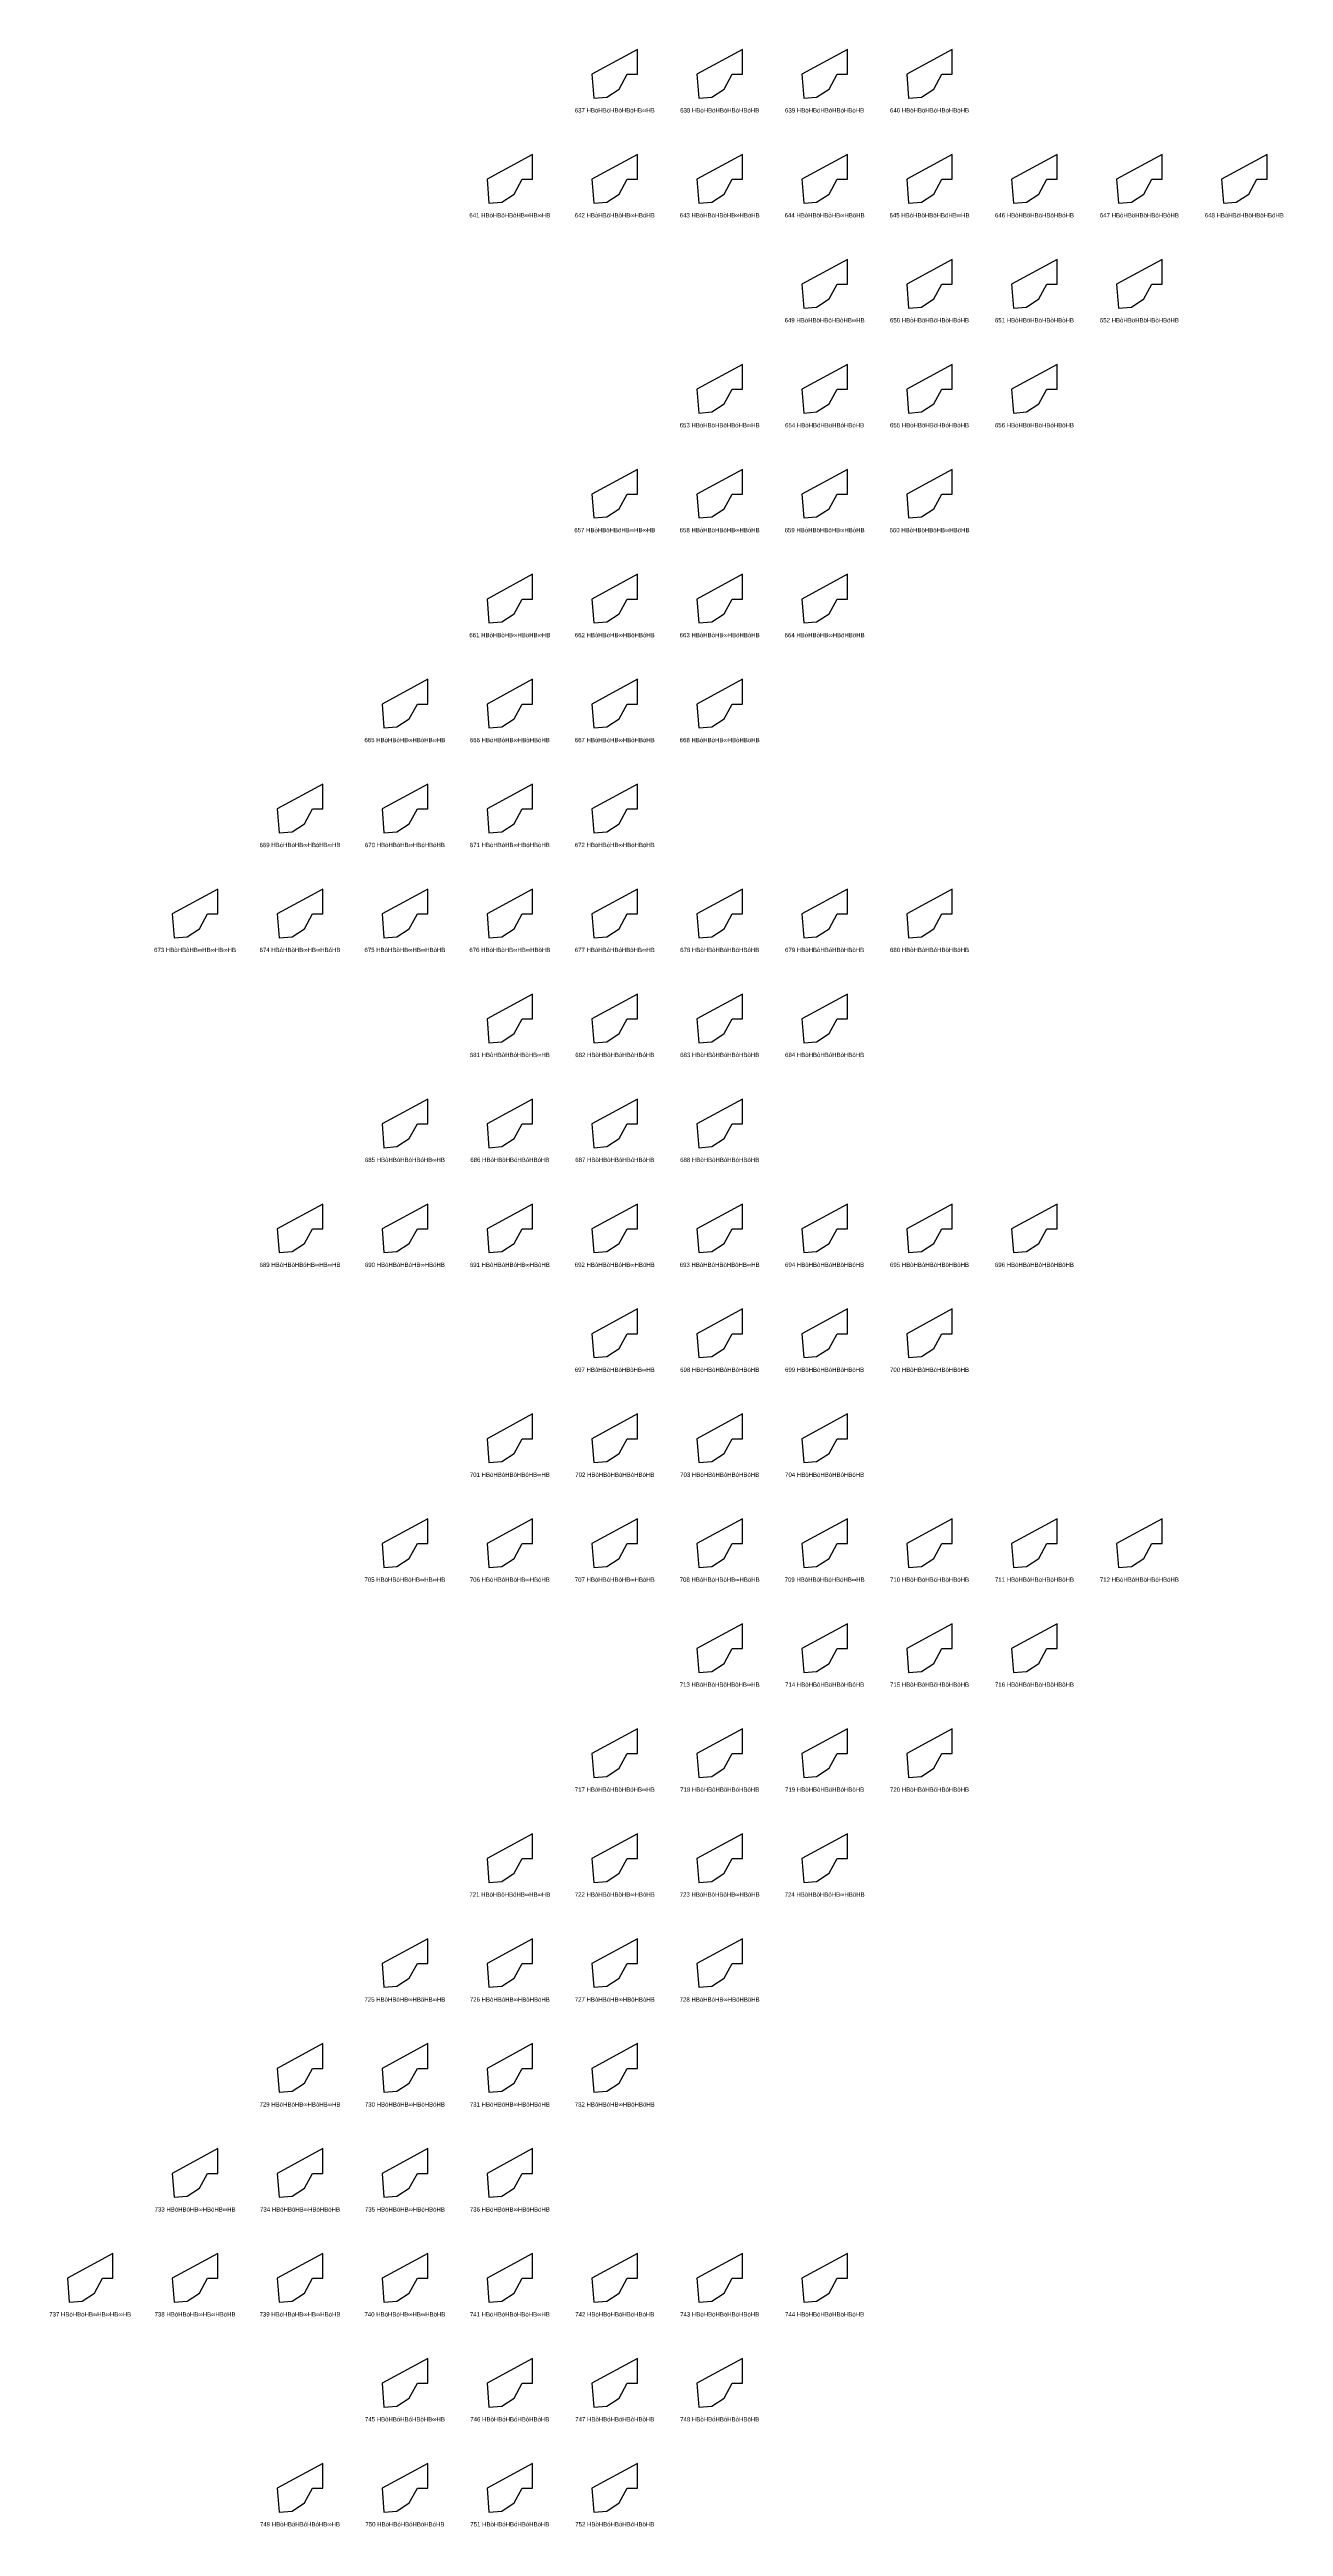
# Model space of a CAD drawing. Header units: millimetres. Extents: x 122552 to 1654769, y -10280102 to 62068.
# Drawn here: x 1289926 to 1603333, y -7015829 to -6386910 of the extents above; entities that cross this region are included whole.
import ezdxf
from ezdxf.enums import TextEntityAlignment as Align

# ---------------------------------------------------------------- set-up
doc = ezdxf.new("R2010")
doc.units = ezdxf.units.MM
doc.styles.add('Arial', font='arial_0.ttf')

msp = doc.modelspace()

# ---------------------------------------------------------------- linework, layer by layer
for points in [[(1436644, -6393199), (1439281, -6393199), (1439281, -6386910), (1427693, -6393199), (1428174, -6399257), (1431462, -6398996), (1434608, -6396951)], [(1463293, -6393199), (1465929, -6393199), (1465929, -6386910), (1454342, -6393199), (1454822, -6399257), (1458110, -6398996), (1461257, -6396951)], [(1489942, -6393199), (1492578, -6393199), (1492578, -6386910), (1480991, -6393199), (1481471, -6399257), (1484759, -6398996), (1487905, -6396951)], [(1516590, -6393199), (1519227, -6393199), (1519227, -6386910), (1507639, -6393199), (1508120, -6399257), (1511408, -6398996), (1514554, -6396951)], [(1409996, -6419847), (1412632, -6419847), (1412632, -6413559), (1401045, -6419847), (1401525, -6425906), (1404813, -6425645), (1407959, -6423600)], [(1436644, -6419847), (1439281, -6419847), (1439281, -6413559), (1427693, -6419847), (1428174, -6425906), (1431462, -6425645), (1434608, -6423600)], [(1463293, -6419847), (1465929, -6419847), (1465929, -6413559), (1454342, -6419847), (1454822, -6425906), (1458110, -6425645), (1461257, -6423600)], [(1489942, -6419847), (1492578, -6419847), (1492578, -6413559), (1480991, -6419847), (1481471, -6425906), (1484759, -6425645), (1487905, -6423600)], [(1516590, -6419847), (1519227, -6419847), (1519227, -6413559), (1507639, -6419847), (1508120, -6425906), (1511408, -6425645), (1514554, -6423600)], [(1543239, -6419847), (1545875, -6419847), (1545875, -6413559), (1534288, -6419847), (1534768, -6425906), (1538056, -6425645), (1541203, -6423600)], [(1569888, -6419847), (1572524, -6419847), (1572524, -6413559), (1560937, -6419847), (1561417, -6425906), (1564705, -6425645), (1567851, -6423600)], [(1596536, -6419847), (1599173, -6419847), (1599173, -6413559), (1587585, -6419847), (1588066, -6425906), (1591354, -6425645), (1594500, -6423600)], [(1489942, -6446496), (1492578, -6446496), (1492578, -6440208), (1480991, -6446496), (1481471, -6452554), (1484759, -6452294), (1487905, -6450249)], [(1516590, -6446496), (1519227, -6446496), (1519227, -6440208), (1507639, -6446496), (1508120, -6452554), (1511408, -6452294), (1514554, -6450249)], [(1543239, -6446496), (1545875, -6446496), (1545875, -6440208), (1534288, -6446496), (1534768, -6452554), (1538056, -6452294), (1541203, -6450249)], [(1569888, -6446496), (1572524, -6446496), (1572524, -6440208), (1560937, -6446496), (1561417, -6452554), (1564705, -6452294), (1567851, -6450249)], [(1463293, -6473145), (1465929, -6473145), (1465929, -6466856), (1454342, -6473145), (1454822, -6479203), (1458110, -6478942), (1461257, -6476897)], [(1489942, -6473145), (1492578, -6473145), (1492578, -6466856), (1480991, -6473145), (1481471, -6479203), (1484759, -6478942), (1487905, -6476897)], [(1516590, -6473145), (1519227, -6473145), (1519227, -6466856), (1507639, -6473145), (1508120, -6479203), (1511408, -6478942), (1514554, -6476897)], [(1543239, -6473145), (1545875, -6473145), (1545875, -6466856), (1534288, -6473145), (1534768, -6479203), (1538056, -6478942), (1541203, -6476897)], [(1436644, -6499793), (1439281, -6499793), (1439281, -6493505), (1427693, -6499793), (1428174, -6505852), (1431462, -6505591), (1434608, -6503546)], [(1463293, -6499793), (1465929, -6499793), (1465929, -6493505), (1454342, -6499793), (1454822, -6505852), (1458110, -6505591), (1461257, -6503546)], [(1489942, -6499793), (1492578, -6499793), (1492578, -6493505), (1480991, -6499793), (1481471, -6505852), (1484759, -6505591), (1487905, -6503546)], [(1516590, -6499793), (1519227, -6499793), (1519227, -6493505), (1507639, -6499793), (1508120, -6505852), (1511408, -6505591), (1514554, -6503546)], [(1409996, -6526442), (1412632, -6526442), (1412632, -6520154), (1401045, -6526442), (1401525, -6532500), (1404813, -6532240), (1407959, -6530195)], [(1436644, -6526442), (1439281, -6526442), (1439281, -6520154), (1427693, -6526442), (1428174, -6532500), (1431462, -6532240), (1434608, -6530195)], [(1463293, -6526442), (1465929, -6526442), (1465929, -6520154), (1454342, -6526442), (1454822, -6532500), (1458110, -6532240), (1461257, -6530195)], [(1489942, -6526442), (1492578, -6526442), (1492578, -6520154), (1480991, -6526442), (1481471, -6532500), (1484759, -6532240), (1487905, -6530195)], [(1383347, -6553091), (1385983, -6553091), (1385983, -6546802), (1374396, -6553091), (1374876, -6559149), (1378164, -6558888), (1381311, -6556843)], [(1409996, -6553091), (1412632, -6553091), (1412632, -6546802), (1401045, -6553091), (1401525, -6559149), (1404813, -6558888), (1407959, -6556843)], [(1436644, -6553091), (1439281, -6553091), (1439281, -6546802), (1427693, -6553091), (1428174, -6559149), (1431462, -6558888), (1434608, -6556843)], [(1463293, -6553091), (1465929, -6553091), (1465929, -6546802), (1454342, -6553091), (1454822, -6559149), (1458110, -6558888), (1461257, -6556843)], [(1356698, -6579739), (1359335, -6579739), (1359335, -6573451), (1347747, -6579739), (1348228, -6585798), (1351516, -6585537), (1354662, -6583492)], [(1383347, -6579739), (1385983, -6579739), (1385983, -6573451), (1374396, -6579739), (1374876, -6585798), (1378164, -6585537), (1381311, -6583492)], [(1409996, -6579739), (1412632, -6579739), (1412632, -6573451), (1401045, -6579739), (1401525, -6585798), (1404813, -6585537), (1407959, -6583492)], [(1436644, -6579739), (1439281, -6579739), (1439281, -6573451), (1427693, -6579739), (1428174, -6585798), (1431462, -6585537), (1434608, -6583492)], [(1330050, -6606388), (1332686, -6606388), (1332686, -6600100), (1321099, -6606388), (1321579, -6612446), (1324867, -6612186), (1328013, -6610141)], [(1356698, -6606388), (1359335, -6606388), (1359335, -6600100), (1347747, -6606388), (1348228, -6612446), (1351516, -6612186), (1354662, -6610141)], [(1383347, -6606388), (1385983, -6606388), (1385983, -6600100), (1374396, -6606388), (1374876, -6612446), (1378164, -6612186), (1381311, -6610141)], [(1409996, -6606388), (1412632, -6606388), (1412632, -6600100), (1401045, -6606388), (1401525, -6612446), (1404813, -6612186), (1407959, -6610141)], [(1436644, -6606388), (1439281, -6606388), (1439281, -6600100), (1427693, -6606388), (1428174, -6612446), (1431462, -6612186), (1434608, -6610141)], [(1463293, -6606388), (1465929, -6606388), (1465929, -6600100), (1454342, -6606388), (1454822, -6612446), (1458110, -6612186), (1461257, -6610141)], [(1489942, -6606388), (1492578, -6606388), (1492578, -6600100), (1480991, -6606388), (1481471, -6612446), (1484759, -6612186), (1487905, -6610141)], [(1516590, -6606388), (1519227, -6606388), (1519227, -6600100), (1507639, -6606388), (1508120, -6612446), (1511408, -6612186), (1514554, -6610141)], [(1409996, -6633037), (1412632, -6633037), (1412632, -6626748), (1401045, -6633037), (1401525, -6639095), (1404813, -6638834), (1407959, -6636789)], [(1436644, -6633037), (1439281, -6633037), (1439281, -6626748), (1427693, -6633037), (1428174, -6639095), (1431462, -6638834), (1434608, -6636789)], [(1463293, -6633037), (1465929, -6633037), (1465929, -6626748), (1454342, -6633037), (1454822, -6639095), (1458110, -6638834), (1461257, -6636789)], [(1489942, -6633037), (1492578, -6633037), (1492578, -6626748), (1480991, -6633037), (1481471, -6639095), (1484759, -6638834), (1487905, -6636789)], [(1383347, -6659685), (1385983, -6659685), (1385983, -6653397), (1374396, -6659685), (1374876, -6665744), (1378164, -6665483), (1381311, -6663438)], [(1409996, -6659685), (1412632, -6659685), (1412632, -6653397), (1401045, -6659685), (1401525, -6665744), (1404813, -6665483), (1407959, -6663438)], [(1436644, -6659685), (1439281, -6659685), (1439281, -6653397), (1427693, -6659685), (1428174, -6665744), (1431462, -6665483), (1434608, -6663438)], [(1463293, -6659685), (1465929, -6659685), (1465929, -6653397), (1454342, -6659685), (1454822, -6665744), (1458110, -6665483), (1461257, -6663438)], [(1356698, -6686334), (1359335, -6686334), (1359335, -6680046), (1347747, -6686334), (1348228, -6692392), (1351516, -6692132), (1354662, -6690087)], [(1383347, -6686334), (1385983, -6686334), (1385983, -6680046), (1374396, -6686334), (1374876, -6692392), (1378164, -6692132), (1381311, -6690087)], [(1409996, -6686334), (1412632, -6686334), (1412632, -6680046), (1401045, -6686334), (1401525, -6692392), (1404813, -6692132), (1407959, -6690087)], [(1436644, -6686334), (1439281, -6686334), (1439281, -6680046), (1427693, -6686334), (1428174, -6692392), (1431462, -6692132), (1434608, -6690087)], [(1463293, -6686334), (1465929, -6686334), (1465929, -6680046), (1454342, -6686334), (1454822, -6692392), (1458110, -6692132), (1461257, -6690087)], [(1489942, -6686334), (1492578, -6686334), (1492578, -6680046), (1480991, -6686334), (1481471, -6692392), (1484759, -6692132), (1487905, -6690087)], [(1516590, -6686334), (1519227, -6686334), (1519227, -6680046), (1507639, -6686334), (1508120, -6692392), (1511408, -6692132), (1514554, -6690087)], [(1543239, -6686334), (1545875, -6686334), (1545875, -6680046), (1534288, -6686334), (1534768, -6692392), (1538056, -6692132), (1541203, -6690087)], [(1436644, -6712983), (1439281, -6712983), (1439281, -6706694), (1427693, -6712983), (1428174, -6719041), (1431462, -6718780), (1434608, -6716735)], [(1463293, -6712983), (1465929, -6712983), (1465929, -6706694), (1454342, -6712983), (1454822, -6719041), (1458110, -6718780), (1461257, -6716735)], [(1489942, -6712983), (1492578, -6712983), (1492578, -6706694), (1480991, -6712983), (1481471, -6719041), (1484759, -6718780), (1487905, -6716735)], [(1516590, -6712983), (1519227, -6712983), (1519227, -6706694), (1507639, -6712983), (1508120, -6719041), (1511408, -6718780), (1514554, -6716735)], [(1409996, -6739631), (1412632, -6739631), (1412632, -6733343), (1401045, -6739631), (1401525, -6745690), (1404813, -6745429), (1407959, -6743384)], [(1436644, -6739631), (1439281, -6739631), (1439281, -6733343), (1427693, -6739631), (1428174, -6745690), (1431462, -6745429), (1434608, -6743384)], [(1463293, -6739631), (1465929, -6739631), (1465929, -6733343), (1454342, -6739631), (1454822, -6745690), (1458110, -6745429), (1461257, -6743384)], [(1489942, -6739631), (1492578, -6739631), (1492578, -6733343), (1480991, -6739631), (1481471, -6745690), (1484759, -6745429), (1487905, -6743384)], [(1383347, -6766280), (1385983, -6766280), (1385983, -6759992), (1374396, -6766280), (1374876, -6772338), (1378164, -6772078), (1381311, -6770033)], [(1409996, -6766280), (1412632, -6766280), (1412632, -6759992), (1401045, -6766280), (1401525, -6772338), (1404813, -6772078), (1407959, -6770033)], [(1436644, -6766280), (1439281, -6766280), (1439281, -6759992), (1427693, -6766280), (1428174, -6772338), (1431462, -6772078), (1434608, -6770033)], [(1463293, -6766280), (1465929, -6766280), (1465929, -6759992), (1454342, -6766280), (1454822, -6772338), (1458110, -6772078), (1461257, -6770033)], [(1489942, -6766280), (1492578, -6766280), (1492578, -6759992), (1480991, -6766280), (1481471, -6772338), (1484759, -6772078), (1487905, -6770033)], [(1516590, -6766280), (1519227, -6766280), (1519227, -6759992), (1507639, -6766280), (1508120, -6772338), (1511408, -6772078), (1514554, -6770033)], [(1543239, -6766280), (1545875, -6766280), (1545875, -6759992), (1534288, -6766280), (1534768, -6772338), (1538056, -6772078), (1541203, -6770033)], [(1569888, -6766280), (1572524, -6766280), (1572524, -6759992), (1560937, -6766280), (1561417, -6772338), (1564705, -6772078), (1567851, -6770033)], [(1463293, -6792929), (1465929, -6792929), (1465929, -6786640), (1454342, -6792929), (1454822, -6798987), (1458110, -6798726), (1461257, -6796681)], [(1489942, -6792929), (1492578, -6792929), (1492578, -6786640), (1480991, -6792929), (1481471, -6798987), (1484759, -6798726), (1487905, -6796681)], [(1516590, -6792929), (1519227, -6792929), (1519227, -6786640), (1507639, -6792929), (1508120, -6798987), (1511408, -6798726), (1514554, -6796681)], [(1543239, -6792929), (1545875, -6792929), (1545875, -6786640), (1534288, -6792929), (1534768, -6798987), (1538056, -6798726), (1541203, -6796681)], [(1436644, -6819577), (1439281, -6819577), (1439281, -6813289), (1427693, -6819577), (1428174, -6825636), (1431462, -6825375), (1434608, -6823330)], [(1463293, -6819577), (1465929, -6819577), (1465929, -6813289), (1454342, -6819577), (1454822, -6825636), (1458110, -6825375), (1461257, -6823330)], [(1489942, -6819577), (1492578, -6819577), (1492578, -6813289), (1480991, -6819577), (1481471, -6825636), (1484759, -6825375), (1487905, -6823330)], [(1516590, -6819577), (1519227, -6819577), (1519227, -6813289), (1507639, -6819577), (1508120, -6825636), (1511408, -6825375), (1514554, -6823330)], [(1409996, -6846226), (1412632, -6846226), (1412632, -6839938), (1401045, -6846226), (1401525, -6852284), (1404813, -6852024), (1407959, -6849979)], [(1436644, -6846226), (1439281, -6846226), (1439281, -6839938), (1427693, -6846226), (1428174, -6852284), (1431462, -6852024), (1434608, -6849979)], [(1463293, -6846226), (1465929, -6846226), (1465929, -6839938), (1454342, -6846226), (1454822, -6852284), (1458110, -6852024), (1461257, -6849979)], [(1489942, -6846226), (1492578, -6846226), (1492578, -6839938), (1480991, -6846226), (1481471, -6852284), (1484759, -6852024), (1487905, -6849979)], [(1383347, -6872875), (1385983, -6872875), (1385983, -6866586), (1374396, -6872875), (1374876, -6878933), (1378164, -6878672), (1381311, -6876627)], [(1409996, -6872875), (1412632, -6872875), (1412632, -6866586), (1401045, -6872875), (1401525, -6878933), (1404813, -6878672), (1407959, -6876627)], [(1436644, -6872875), (1439281, -6872875), (1439281, -6866586), (1427693, -6872875), (1428174, -6878933), (1431462, -6878672), (1434608, -6876627)], [(1463293, -6872875), (1465929, -6872875), (1465929, -6866586), (1454342, -6872875), (1454822, -6878933), (1458110, -6878672), (1461257, -6876627)], [(1356698, -6899523), (1359335, -6899523), (1359335, -6893235), (1347747, -6899523), (1348228, -6905582), (1351516, -6905321), (1354662, -6903276)], [(1383347, -6899523), (1385983, -6899523), (1385983, -6893235), (1374396, -6899523), (1374876, -6905582), (1378164, -6905321), (1381311, -6903276)], [(1409996, -6899523), (1412632, -6899523), (1412632, -6893235), (1401045, -6899523), (1401525, -6905582), (1404813, -6905321), (1407959, -6903276)], [(1436644, -6899523), (1439281, -6899523), (1439281, -6893235), (1427693, -6899523), (1428174, -6905582), (1431462, -6905321), (1434608, -6903276)], [(1330050, -6926172), (1332686, -6926172), (1332686, -6919884), (1321099, -6926172), (1321579, -6932230), (1324867, -6931970), (1328013, -6929925)], [(1356698, -6926172), (1359335, -6926172), (1359335, -6919884), (1347747, -6926172), (1348228, -6932230), (1351516, -6931970), (1354662, -6929925)], [(1383347, -6926172), (1385983, -6926172), (1385983, -6919884), (1374396, -6926172), (1374876, -6932230), (1378164, -6931970), (1381311, -6929925)], [(1409996, -6926172), (1412632, -6926172), (1412632, -6919884), (1401045, -6926172), (1401525, -6932230), (1404813, -6931970), (1407959, -6929925)], [(1303401, -6952821), (1306037, -6952821), (1306037, -6946532), (1294450, -6952821), (1294930, -6958879), (1298218, -6958618), (1301365, -6956573)], [(1330050, -6952821), (1332686, -6952821), (1332686, -6946532), (1321099, -6952821), (1321579, -6958879), (1324867, -6958618), (1328013, -6956573)], [(1356698, -6952821), (1359335, -6952821), (1359335, -6946532), (1347747, -6952821), (1348228, -6958879), (1351516, -6958618), (1354662, -6956573)], [(1383347, -6952821), (1385983, -6952821), (1385983, -6946532), (1374396, -6952821), (1374876, -6958879), (1378164, -6958618), (1381311, -6956573)], [(1409996, -6952821), (1412632, -6952821), (1412632, -6946532), (1401045, -6952821), (1401525, -6958879), (1404813, -6958618), (1407959, -6956573)], [(1436644, -6952821), (1439281, -6952821), (1439281, -6946532), (1427693, -6952821), (1428174, -6958879), (1431462, -6958618), (1434608, -6956573)], [(1463293, -6952821), (1465929, -6952821), (1465929, -6946532), (1454342, -6952821), (1454822, -6958879), (1458110, -6958618), (1461257, -6956573)], [(1489942, -6952821), (1492578, -6952821), (1492578, -6946532), (1480991, -6952821), (1481471, -6958879), (1484759, -6958618), (1487905, -6956573)], [(1383347, -6979469), (1385983, -6979469), (1385983, -6973181), (1374396, -6979469), (1374876, -6985528), (1378164, -6985267), (1381311, -6983222)], [(1409996, -6979469), (1412632, -6979469), (1412632, -6973181), (1401045, -6979469), (1401525, -6985528), (1404813, -6985267), (1407959, -6983222)], [(1436644, -6979469), (1439281, -6979469), (1439281, -6973181), (1427693, -6979469), (1428174, -6985528), (1431462, -6985267), (1434608, -6983222)], [(1463293, -6979469), (1465929, -6979469), (1465929, -6973181), (1454342, -6979469), (1454822, -6985528), (1458110, -6985267), (1461257, -6983222)], [(1356698, -7006118), (1359335, -7006118), (1359335, -6999830), (1347747, -7006118), (1348228, -7012176), (1351516, -7011916), (1354662, -7009871)], [(1383347, -7006118), (1385983, -7006118), (1385983, -6999830), (1374396, -7006118), (1374876, -7012176), (1378164, -7011916), (1381311, -7009871)], [(1409996, -7006118), (1412632, -7006118), (1412632, -6999830), (1401045, -7006118), (1401525, -7012176), (1404813, -7011916), (1407959, -7009871)], [(1436644, -7006118), (1439281, -7006118), (1439281, -6999830), (1427693, -7006118), (1428174, -7012176), (1431462, -7011916), (1434608, -7009871)]]:
    msp.add_lwpolyline(points, close=True)

# ---------------------------------------------------------------- texts
at = {"style": 'Arial'}
for s, p in [('637 HBòHBöHBòHBóHB∞HB', (1433487, -6402344)), ('638 HBòHBöHBòHBóHBóHB', (1460136, -6402344)), ('639 HBòHBöHBòHBóHBòHB', (1486784, -6402344)), ('640 HBòHBöHBòHBóHBöHB', (1513433, -6402344)), ('641 HBòHBöHBòHB∞HB∞HB', (1406838, -6428992)), ('642 HBòHBöHBòHB∞HBóHB', (1433487, -6428992)), ('643 HBòHBöHBòHB∞HBòHB', (1460136, -6428992)), ('644 HBòHBöHBòHB∞HBöHB', (1486784, -6428992)), ('645 HBòHBöHBöHBöHB∞HB', (1513433, -6428992)), ('646 HBòHBöHBöHBöHBóHB', (1540082, -6428992)), ('647 HBòHBöHBöHBöHBòHB', (1566730, -6428992)), ('648 HBòHBöHBöHBöHBöHB', (1593379, -6428992)), ('649 HBòHBöHBöHBòHB∞HB', (1486784, -6455641)), ('650 HBòHBöHBöHBòHBóHB', (1513433, -6455641)), ('651 HBòHBöHBöHBòHBòHB', (1540082, -6455641)), ('652 HBòHBöHBöHBòHBöHB', (1566730, -6455641)), ('653 HBòHBöHBöHBóHB∞HB', (1460136, -6482290)), ('654 HBòHBöHBöHBóHBóHB', (1486784, -6482290)), ('655 HBòHBöHBöHBóHBòHB', (1513433, -6482290)), ('656 HBòHBöHBöHBóHBöHB', (1540082, -6482290)), ('657 HBòHBöHBöHB∞HB∞HB', (1433487, -6508938)), ('658 HBòHBöHBöHB∞HBóHB', (1460136, -6508938)), ('659 HBòHBöHBöHB∞HBòHB', (1486784, -6508938)), ('660 HBòHBöHBöHB∞HBöHB', (1513433, -6508938)), ('661 HBòHBòHB∞HBöHB∞HB', (1406838, -6535587)), ('662 HBòHBòHB∞HBöHBóHB', (1433487, -6535587)), ('663 HBòHBòHB∞HBöHBòHB', (1460136, -6535587)), ('664 HBòHBòHB∞HBöHBöHB', (1486784, -6535587)), ('665 HBòHBòHB∞HBòHB∞HB', (1380190, -6562236)), ('666 HBòHBòHB∞HBòHBóHB', (1406838, -6562236)), ('667 HBòHBòHB∞HBòHBòHB', (1433487, -6562236)), ('668 HBòHBòHB∞HBòHBöHB', (1460136, -6562236)), ('669 HBòHBòHB∞HBóHB∞HB', (1353541, -6588884)), ('670 HBòHBòHB∞HBóHBóHB', (1380190, -6588884)), ('671 HBòHBòHB∞HBóHBòHB', (1406838, -6588884)), ('672 HBòHBòHB∞HBóHBöHB', (1433487, -6588884)), ('673 HBòHBòHB∞HB∞HB∞HB', (1326892, -6615533)), ('674 HBòHBòHB∞HB∞HBóHB', (1353541, -6615533)), ('675 HBòHBòHB∞HB∞HBòHB', (1380190, -6615533)), ('676 HBòHBòHB∞HB∞HBöHB', (1406838, -6615533)), ('677 HBòHBòHBóHBöHB∞HB', (1433487, -6615533)), ('678 HBòHBòHBóHBöHBóHB', (1460136, -6615533)), ('679 HBòHBòHBóHBöHBòHB', (1486784, -6615533)), ('680 HBòHBòHBóHBöHBöHB', (1513433, -6615533)), ('681 HBòHBòHBóHBòHB∞HB', (1406838, -6642182)), ('682 HBòHBòHBóHBòHBóHB', (1433487, -6642182)), ('683 HBòHBòHBóHBòHBòHB', (1460136, -6642182)), ('684 HBòHBòHBóHBòHBöHB', (1486784, -6642182)), ('685 HBòHBòHBóHBóHB∞HB', (1380190, -6668830)), ('686 HBòHBòHBóHBóHBóHB', (1406838, -6668830)), ('687 HBòHBòHBóHBóHBòHB', (1433487, -6668830)), ('688 HBòHBòHBóHBóHBöHB', (1460136, -6668830)), ('689 HBòHBòHBóHB∞HB∞HB', (1353541, -6695479)), ('690 HBòHBòHBóHB∞HBóHB', (1380190, -6695479)), ('691 HBòHBòHBóHB∞HBòHB', (1406838, -6695479)), ('692 HBòHBòHBóHB∞HBöHB', (1433487, -6695479)), ('693 HBòHBòHBòHBöHB∞HB', (1460136, -6695479)), ('694 HBòHBòHBòHBöHBóHB', (1486784, -6695479)), ('695 HBòHBòHBòHBöHBòHB', (1513433, -6695479)), ('696 HBòHBòHBòHBöHBöHB', (1540082, -6695479)), ('697 HBòHBòHBòHBòHB∞HB', (1433487, -6722128)), ('698 HBòHBòHBòHBòHBóHB', (1460136, -6722128)), ('699 HBòHBòHBòHBòHBòHB', (1486784, -6722128)), ('700 HBòHBòHBòHBòHBöHB', (1513433, -6722128)), ('701 HBòHBòHBòHBóHB∞HB', (1406838, -6748776)), ('702 HBòHBòHBòHBóHBóHB', (1433487, -6748776)), ('703 HBòHBòHBòHBóHBòHB', (1460136, -6748776)), ('704 HBòHBòHBòHBóHBöHB', (1486784, -6748776)), ('705 HBòHBòHBòHB∞HB∞HB', (1380190, -6775425)), ('706 HBòHBòHBòHB∞HBóHB', (1406838, -6775425)), ('707 HBòHBòHBòHB∞HBòHB', (1433487, -6775425)), ('708 HBòHBòHBòHB∞HBöHB', (1460136, -6775425)), ('709 HBòHBòHBöHBöHB∞HB', (1486784, -6775425)), ('710 HBòHBòHBöHBöHBóHB', (1513433, -6775425)), ('711 HBòHBòHBöHBöHBòHB', (1540082, -6775425)), ('712 HBòHBòHBöHBöHBöHB', (1566730, -6775425)), ('713 HBòHBòHBöHBòHB∞HB', (1460136, -6802074)), ('714 HBòHBòHBöHBòHBóHB', (1486784, -6802074)), ('715 HBòHBòHBöHBòHBòHB', (1513433, -6802074)), ('716 HBòHBòHBöHBòHBöHB', (1540082, -6802074)), ('717 HBòHBòHBöHBóHB∞HB', (1433487, -6828722)), ('718 HBòHBòHBöHBóHBóHB', (1460136, -6828722)), ('719 HBòHBòHBöHBóHBòHB', (1486784, -6828722)), ('720 HBòHBòHBöHBóHBöHB', (1513433, -6828722)), ('721 HBòHBòHBöHB∞HB∞HB', (1406838, -6855371)), ('722 HBòHBòHBöHB∞HBóHB', (1433487, -6855371)), ('723 HBòHBòHBöHB∞HBòHB', (1460136, -6855371)), ('724 HBòHBòHBöHB∞HBöHB', (1486784, -6855371)), ('725 HBòHBóHB∞HBöHB∞HB', (1380190, -6882020)), ('726 HBòHBóHB∞HBöHBóHB', (1406838, -6882020)), ('727 HBòHBóHB∞HBöHBòHB', (1433487, -6882020)), ('728 HBòHBóHB∞HBöHBöHB', (1460136, -6882020)), ('729 HBòHBóHB∞HBòHB∞HB', (1353541, -6908668)), ('730 HBòHBóHB∞HBòHBóHB', (1380190, -6908668)), ('731 HBòHBóHB∞HBòHBòHB', (1406838, -6908668)), ('732 HBòHBóHB∞HBòHBöHB', (1433487, -6908668)), ('733 HBòHBóHB∞HBóHB∞HB', (1326892, -6935317)), ('734 HBòHBóHB∞HBóHBóHB', (1353541, -6935317)), ('735 HBòHBóHB∞HBóHBòHB', (1380190, -6935317)), ('736 HBòHBóHB∞HBóHBöHB', (1406838, -6935317)), ('737 HBòHBóHB∞HB∞HB∞HB', (1300244, -6961966)), ('738 HBòHBóHB∞HB∞HBóHB', (1326892, -6961966)), ('739 HBòHBóHB∞HB∞HBòHB', (1353541, -6961966)), ('740 HBòHBóHB∞HB∞HBöHB', (1380190, -6961966)), ('741 HBòHBóHBóHBöHB∞HB', (1406838, -6961966)), ('742 HBòHBóHBóHBöHBóHB', (1433487, -6961966)), ('743 HBòHBóHBóHBöHBòHB', (1460136, -6961966)), ('744 HBòHBóHBóHBöHBöHB', (1486784, -6961966)), ('745 HBòHBóHBóHBòHB∞HB', (1380190, -6988614)), ('746 HBòHBóHBóHBòHBóHB', (1406838, -6988614)), ('747 HBòHBóHBóHBòHBòHB', (1433487, -6988614)), ('748 HBòHBóHBóHBòHBöHB', (1460136, -6988614)), ('749 HBòHBóHBóHBóHB∞HB', (1353541, -7015263)), ('750 HBòHBóHBóHBóHBóHB', (1380190, -7015263)), ('751 HBòHBóHBóHBóHBòHB', (1406838, -7015263)), ('752 HBòHBóHBóHBóHBöHB', (1433487, -7015263))]:
    msp.add_text(s, height=1100, dxfattribs=at).set_placement(p, align=Align.MIDDLE_CENTER)

doc.saveas('drawing.dxf')
